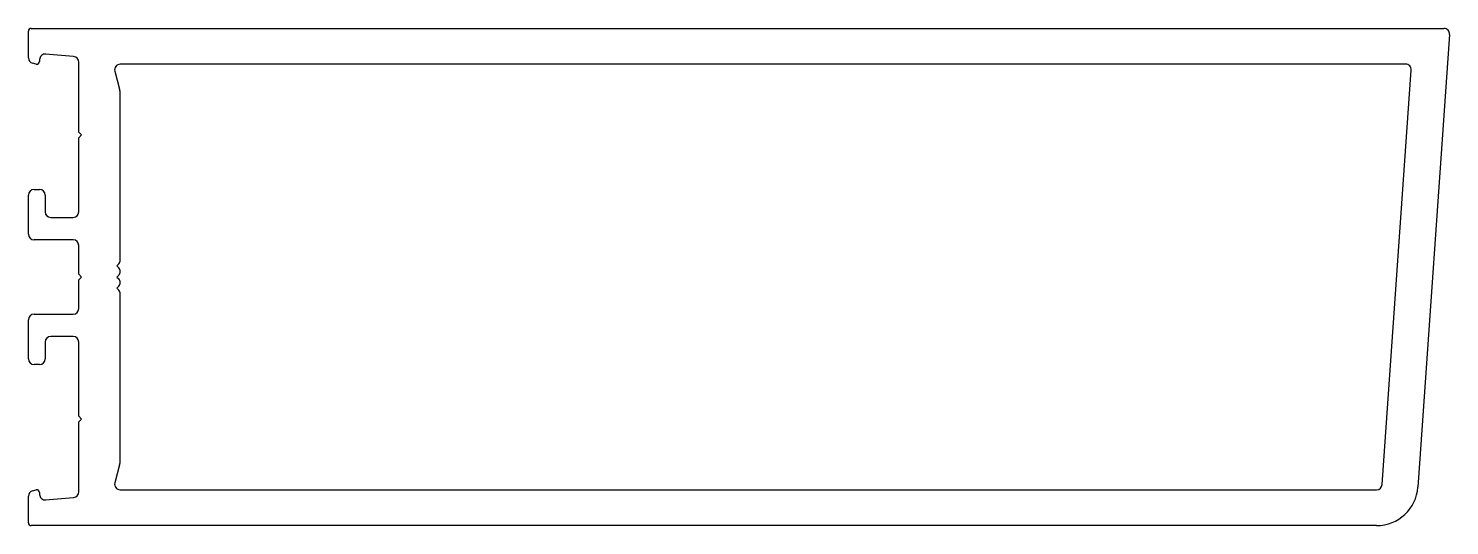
# Model space of a CAD drawing. Extents: x -51 to 76, y 5 to 50.
import ezdxf

# ---------------------------------------------------------------- set-up
doc = ezdxf.new("R2010")
doc.units = 0
doc.layers.get('0').update_dxf_attribs({"linetype": 'CONTINUOUS'})

msp = doc.modelspace()

# ---------------------------------------------------------------- linework, layer by layer
for p, q in [((-50.47, 49.56), (75.78, 49.56)), ((-50.72, 46.93), (-50.72, 49.31)), ((76.28, 49.02), (73.45, 8.55)), ((-46.68, 47.04), (-49.18, 47.26)), ((-50.03, 46.37), (-50.35, 46.45)), ((-49.72, 46.77), (-49.72, 46.61)), ((-46.22, 40.28), (-46.22, 46.55)), ((-43, 45.73), (-42.57, 44.12)), ((72.35, 46.36), (-42.52, 46.36)), ((70.26, 8.77), (72.85, 45.82)), ((-42.56, 43.99), (-42.56, 28.69)), ((-45.97, 40.03), (-46.22, 40.28)), ((-46.22, 39.78), (-45.97, 40.03)), ((-46.22, 33.16), (-46.22, 39.78)), ((-50.72, 31.16), (-50.72, 34.66)), ((-50.22, 35.16), (-49.72, 35.16)), ((-49.22, 34.66), (-49.22, 33.16)), ((-48.72, 32.66), (-46.72, 32.66)), ((-46.72, 30.66), (-50.22, 30.66)), ((-46.22, 27.58), (-46.22, 30.16)), ((-42.63, 28.51), (-42.81, 28.33)), ((-42.81, 28.33), (-42.63, 28.16)), ((-42.56, 27.98), (-42.56, 27.69)), ((-45.97, 27.33), (-46.22, 27.58)), ((-46.22, 27.08), (-45.97, 27.33)), ((-46.22, 24.51), (-46.22, 27.08)), ((-42.63, 27.51), (-42.81, 27.33)), ((-42.81, 27.33), (-42.63, 27.16)), ((-42.56, 26.98), (-42.56, 26.69)), ((-42.63, 26.51), (-42.81, 26.33)), ((-42.81, 26.33), (-42.63, 26.16)), ((-42.56, 25.98), (-42.56, 10.67)), ((-50.72, 20.01), (-50.72, 23.51)), ((-50.22, 24.01), (-46.72, 24.01)), ((-46.72, 22.01), (-48.72, 22.01)), ((-49.22, 21.51), (-49.22, 20.01)), ((-46.22, 14.88), (-46.22, 21.51)), ((-49.72, 19.51), (-50.22, 19.51)), ((-45.97, 14.63), (-46.22, 14.88)), ((-46.22, 14.38), (-45.97, 14.63)), ((-46.22, 8.12), (-46.22, 14.38)), ((-42.57, 10.55), (-43, 8.94)), ((-50.72, 5.36), (-50.72, 7.73)), ((-50.35, 8.22), (-50.03, 8.3)), ((-49.72, 8.06), (-49.72, 7.9)), ((-49.18, 7.4), (-46.68, 7.62)), ((-42.52, 8.31), (69.76, 8.31)), ((69.76, 5.11), (-50.47, 5.11))]:
    msp.add_line(p, q)
for centre, radius, start, end in [((-50.47, 49.31), 0.25, 90, 180), ((75.78, 49.06), 0.5, 356, 90), ((-49.22, 46.77), 0.5, 85, 180), ((-46.72, 46.55), 0.5, 359.9901, 85), ((-50.22, 46.93), 0.5, 180, 255), ((-49.97, 46.61), 0.25, 255, 360), ((-42.52, 45.86), 0.5, 90, 195), ((72.35, 45.86), 0.5, 356, 90), ((-43.06, 43.99), 0.5, 0, 15), ((-50.22, 34.66), 0.5, 90, 180), ((-49.72, 34.66), 0.5, 0, 90), ((-48.72, 33.16), 0.5, 180, 270), ((-46.72, 33.16), 0.5, 270, 0), ((-50.22, 31.16), 0.5, 180, 270), ((-46.72, 30.16), 0.5, 0, 90), ((-42.81, 28.69), 0.25, 315, 360), ((-42.81, 27.98), 0.25, 360, 45), ((-42.81, 27.69), 0.25, 315, 0), ((-42.81, 26.98), 0.25, 0, 45), ((-42.81, 26.69), 0.25, 315, 0), ((-42.81, 25.98), 0.25, 0, 45), ((-46.72, 24.51), 0.5, 270, 0), ((-50.22, 23.51), 0.5, 90, 180), ((-48.72, 21.51), 0.5, 90, 180), ((-46.72, 21.51), 0.5, 360, 90), ((-50.22, 20.01), 0.5, 180, 270), ((-49.72, 20.01), 0.5, 270, 0), ((-43.06, 10.67), 0.5, 345, 360), ((-42.52, 8.81), 0.5, 165, 270), ((-50.22, 7.73), 0.5, 105, 180), ((-49.97, 8.06), 0.25, 0, 105), ((-49.22, 7.9), 0.5, 180, 275), ((-46.72, 8.12), 0.5, 275, 0.0099), ((69.76, 8.81), 0.5, 270, 356), ((69.76, 8.81), 3.7, 270, 356), ((-50.47, 5.36), 0.25, 180, 270)]:
    msp.add_arc(centre, radius, start, end)

doc.saveas('drawing.dxf')
